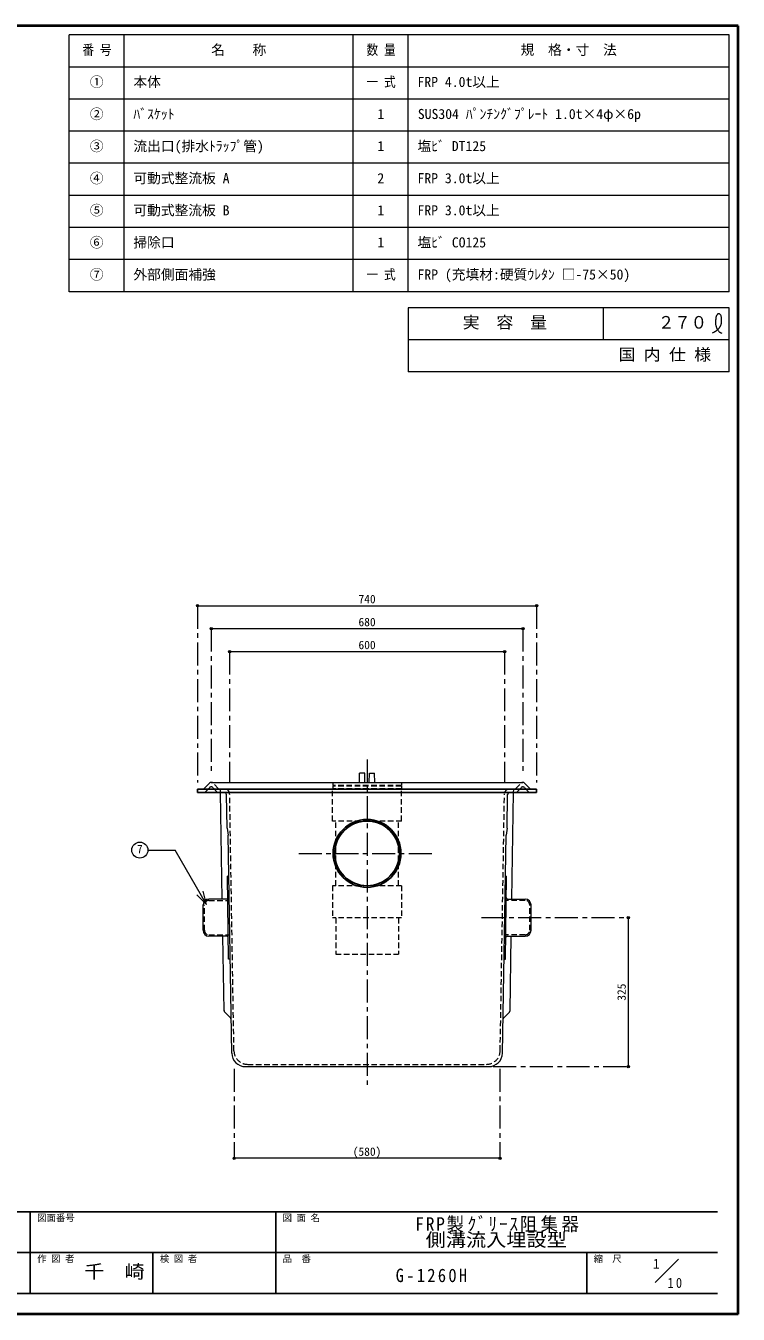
# Model space of a CAD drawing. Units: millimetres at full size, sheet at 1:10; details may follow other scales. Extents: x -2101 to 1949, y -1404 to 1406.
# Drawn here: x 395 to 1949, y -1404 to 1406 of the extents above; entities that cross this region are included whole.
import ezdxf
from ezdxf.enums import TextEntityAlignment as Align

# ---------------------------------------------------------------- set-up
doc = ezdxf.new("R2010")
doc.units = ezdxf.units.MM
doc.header["$LTSCALE"] = 10
doc.header["$PDMODE"] = 32
doc.header["$PDSIZE"] = 5
doc.linetypes.add('CHAIN1', pattern=[8, 5, -1, 1, -1])
doc.linetypes.add('DASHED1', pattern=[1.8, 1.2, -0.6])
doc.layers.add('0-0____1', color=7, linetype='Continuous', lineweight=18)
doc.styles.add('ＭＳ ゴシック', font='')
doc.styles.get('ＭＳ ゴシック').set_extended_font_data('MS Gothic')

msp = doc.modelspace()

# ---------------------------------------------------------------- linework, layer by layer
at = {"layer": '0-0____1', "color": 1, "lineweight": 40}
for p, q in [((1949.4, 1406.12), (-2100.6, 1406.12)), ((1949.4, -1403.88), (1949.4, 1406.12)), ((1949.4, -1403.88), (-2100.6, -1403.88))]:
    msp.add_line(p, q, dxfattribs=at)
at = {"layer": '0-0____1', "color": 3}
for p, q in [((1929.4, 1386.12), (489.4, 1386.12)), ((489.4, 826.12), (489.4, 1386.12)), ((609.4, 826.12), (609.4, 1386.12)), ((1109.4, 826.12), (1109.4, 1386.12)), ((1229.4, 826.12), (1229.4, 1386.12)), ((1929.4, 826.12), (1929.4, 1386.12)), ((1929.4, 1316.12), (489.4, 1316.12)), ((1929.4, 1246.12), (489.4, 1246.12)), ((1929.4, 1176.12), (489.4, 1176.12)), ((1929.4, 1106.12), (489.4, 1106.12)), ((1929.4, 1036.12), (489.4, 1036.12)), ((1929.4, 966.12), (489.4, 966.12)), ((1929.4, 896.12), (489.4, 896.12)), ((1929.4, 826.12), (489.4, 826.12)), ((1929.4, 791.12), (1229.4, 791.12)), ((1229.4, 791.12), (1229.4, 651.12)), ((1654.4, 791.12), (1654.4, 721.12)), ((1929.4, 651.12), (1929.4, 791.12)), ((1929.4, 721.12), (1229.4, 721.12)), ((1929.4, 651.12), (1229.4, 651.12))]:
    msp.add_line(p, q, dxfattribs=at)
at = {"layer": '0-0____1', "color": 4, "linetype": 'CHAIN1', "lineweight": 9}
for p, q in [((769.4, 141.12), (769.4, -243.88)), ((1509.4, 141.12), (1509.4, -243.88)), ((799.4, 91.12), (799.4, -228.88)), ((1479.4, 91.12), (1479.4, -228.88)), ((839.4, 41.12), (839.4, -243.88)), ((1439.4, 41.12), (1439.4, -243.88)), ((1139.4, -193.88), (1139.4, -913.88)), ((990.4, -398.88), (1288.4, -398.88)), ((1389.4, -538.88), (1709.4, -538.88)), ((849.4, -868.88), (849.4, -1063.88)), ((1414.81, -863.88), (1709.4, -863.88)), ((1429.4, -868.88), (1429.4, -1063.88))]:
    msp.add_line(p, q, dxfattribs=at)
at = {"layer": '0-0____1', "color": 4, "lineweight": 9}
for p, q in [((769.4, 141.12), (1509.4, 141.12)), ((1479.4, 91.12), (799.4, 91.12)), ((839.4, 41.12), (1439.4, 41.12)), ((1122.67, -243.88), (1123.15, -223.88)), ((1134.4, -223.88), (1123.15, -223.88)), ((1134.87, -243.88), (1134.4, -223.88)), ((1156.12, -243.88), (1155.65, -223.88)), ((823.39, -498.38), (819.51, -265.88)), ((1455.41, -498.38), (1459.28, -265.88)), ((1709.4, -538.88), (1709.4, -863.88)), ((827.44, -741.84), (824.74, -579.38)), ((1451.35, -741.84), (1454.06, -579.38)), ((841.27, -757.45), (828.94, -745.32)), ((1437.52, -757.45), (1449.86, -745.32)), ((1429.4, -1063.88), (849.4, -1063.88))]:
    msp.add_line(p, q, dxfattribs=at)
at = {"layer": '0-0____1'}
for p, q in [((784.08, -257.38), (795.83, -245.39)), ((799.4, -243.88), (1479.4, -243.88)), ((1494.72, -257.38), (1482.97, -245.39)), ((833.81, -343.88), (832.59, -270.63)), ((1444.98, -343.88), (1446.2, -270.63)), ((833.81, -343.88), (836.06, -358.88)), ((843.99, -834.38), (836.06, -358.88)), ((1434.81, -834.38), (1442.73, -358.88)), ((1444.98, -343.88), (1442.73, -358.88)), ((660.99, -391.58), (720.49, -391.58)), ((789.16, -510.53), (720.49, -391.58)), ((837.27, -629.38), (834.85, -448.38)), ((837.56, -448.38), (834.85, -448.38)), ((1441.24, -448.38), (1443.94, -448.38)), ((1441.52, -629.38), (1443.94, -448.38)), ((789.16, -510.53), (767.95, -489.32)), ((789.16, -510.53), (781.4, -481.55)), ((832.48, -498.38), (794.4, -498.38)), ((1446.31, -498.38), (1484.4, -498.38)), ((781.4, -566.38), (781.4, -511.38)), ((1497.4, -566.38), (1497.4, -511.38)), ((833.64, -579.38), (794.4, -579.38)), ((1445.15, -579.38), (1484.4, -579.38)), ((840.57, -629.38), (837.27, -629.38)), ((1438.22, -629.38), (1441.52, -629.38)), ((873.98, -863.88), (1404.81, -863.88)), ((1768.18, -1334.39), (1818.68, -1283.88))]:
    msp.add_line(p, q, dxfattribs=at)
at = {"layer": '0-0____1', "color": 4, "linetype": 'DASHED1', "lineweight": 9}
for p, q in [((814.72, -257.38), (802.97, -245.39)), ((1214.4, -244.88), (1064.4, -244.88)), ((1064.4, -244.88), (1064.4, -250.88)), ((1214.4, -250.88), (1064.4, -250.88)), ((1214.4, -251.88), (1064.4, -251.88)), ((1064.4, -251.88), (1064.4, -257.88)), ((1122.65, -244.88), (1122.67, -243.88)), ((1134.9, -244.88), (1134.87, -243.88)), ((1143.9, -244.88), (1143.92, -243.88)), ((1156.15, -244.88), (1156.12, -243.88)), ((1214.4, -244.88), (1214.4, -250.88)), ((1214.4, -251.88), (1214.4, -257.88)), ((1464.08, -257.38), (1475.83, -245.39)), ((787.02, -264.38), (795.83, -255.39)), ((811.77, -264.38), (802.97, -255.39)), ((819.51, -265.88), (819.39, -258.88)), ((848.91, -829.38), (839.56, -268.7)), ((1214.9, -258.38), (1063.9, -258.38)), ((1063.9, -328.38), (1063.9, -258.38)), ((1214.4, -257.88), (1064.4, -257.88)), ((1214.9, -328.38), (1214.9, -258.38)), ((1429.89, -829.38), (1439.23, -268.7)), ((1459.28, -265.88), (1459.4, -258.88)), ((1467.02, -264.38), (1475.83, -255.39)), ((1491.77, -264.38), (1482.97, -255.39)), ((1214.9, -328.38), (1063.9, -328.38)), ((1070.9, -469.38), (1070.9, -328.38)), ((1207.9, -469.38), (1207.9, -328.38)), ((1063.9, -469.38), (1063.9, -539.38)), ((1214.9, -469.38), (1063.9, -469.38)), ((794.4, -501.38), (838.56, -501.38)), ((1484.4, -501.38), (1440.23, -501.38)), ((784.4, -566.38), (784.4, -511.38)), ((1494.4, -566.38), (1494.4, -511.38)), ((1070.9, -539.38), (1070.9, -618.88)), ((1207.9, -539.38), (1207.9, -618.88)), ((794.4, -576.38), (839.56, -576.38)), ((1484.4, -576.38), (1439.23, -576.38)), ((1070.9, -618.88), (1207.9, -618.88)), ((878.9, -858.88), (1399.89, -858.88))]:
    msp.add_line(p, q, dxfattribs=at)
at = {"layer": '0-0____1', "color": 5, "lineweight": 25}
for p, q in [((769.4, -258.88), (769.4, -265.88)), ((769.4, -258.88), (1509.4, -258.88)), ((1509.4, -265.88), (769.4, -265.88)), ((1509.4, -258.88), (1509.4, -265.88))]:
    msp.add_line(p, q, dxfattribs=at)
at = {"layer": '0-0____1', "color": 6, "lineweight": 25}
for p, q in [((-2055.6, -1180.31), (1904.4, -1180.31)), ((404.4, -1180.31), (404.4, -1358.88)), ((940.11, -1358.88), (940.11, -1180.31)), ((1904.4, -1269.6), (-131.32, -1269.6)), ((672.25, -1358.88), (672.25, -1269.6)), ((1618.68, -1358.88), (1618.68, -1269.6)), ((1904.4, -1358.88), (-2055.6, -1358.88))]:
    msp.add_line(p, q, dxfattribs=at)
at = {"layer": '0-0____1', "color": 3}
for points in [[(1893.27, 736.39), (1894.35, 737.02), (1896.22, 738.11), (1898.08, 739.23), (1899.9, 740.39), (1901.69, 741.61), (1903.43, 742.91), (1904.41, 743.7), (1905.13, 744.32), (1906.34, 745.44), (1907.48, 746.62), (1908.55, 747.86), (1909.51, 749.17), (1910.37, 750.55), (1910.81, 751.38), (1911.12, 752.06), (1911.6, 753.26), (1911.99, 754.49), (1912.31, 755.75), (1912.56, 757.02), (1912.74, 758.31), (1912.82, 759.05), (1912.87, 759.82), (1912.93, 761.15), (1912.94, 762.48), (1912.92, 763.81), (1912.88, 765.14), (1912.84, 766.49), (1912.82, 767.27), (1912.79, 768.1), (1912.74, 769.53), (1912.63, 770.95), (1912.4, 772.34), (1912.02, 773.68), (1911.44, 774.97), (1910.99, 775.68), (1910.7, 776.06), (1910.14, 776.68), (1909.52, 777.23), (1908.85, 777.69)], [(1908.85, 777.69), (1908.13, 778.02), (1907.4, 778.21), (1906.97, 778.24), (1906.61, 778.21), (1906, 778.08), (1905.41, 777.85), (1904.83, 777.52), (1904.28, 777.13), (1903.77, 776.69), (1903.5, 776.41), (1903.12, 775.98), (1902.54, 775.19), (1902.06, 774.35), (1901.66, 773.48), (1901.34, 772.57), (1901.07, 771.65), (1900.94, 771.11), (1900.79, 770.43), (1900.58, 769.25), (1900.42, 768.07), (1900.29, 766.88), (1900.18, 765.69), (1900.08, 764.5), (1900.03, 763.8), (1899.96, 762.97), (1899.84, 761.54), (1899.74, 760.11), (1899.68, 758.69), (1899.68, 757.27), (1899.76, 755.85), (1899.84, 755.03), (1899.95, 754.32), (1900.19, 753.11), (1900.5, 751.91), (1900.87, 750.72), (1901.29, 749.54), (1901.75, 748.38), (1902.04, 747.72), (1902.25, 747.25)], [(1902.25, 747.25), (1902.63, 746.43), (1903.03, 745.62), (1903.44, 744.83), (1903.87, 744.03), (1904.32, 743.25), (1904.59, 742.79), (1904.92, 742.26), (1905.51, 741.36), (1906.13, 740.48), (1906.8, 739.66), (1907.53, 738.89), (1908.31, 738.21), (1908.8, 737.86), (1909.21, 737.59), (1909.96, 737.19), (1910.75, 736.84), (1911.56, 736.53), (1912.39, 736.25), (1913.24, 735.99), (1913.73, 735.85)]]:
    msp.add_lwpolyline(points, dxfattribs=at)
at = {"layer": '0-0____1', "color": 4, "lineweight": 9}
msp.add_lwpolyline([(1143.92, -243.88), (1144.4, -223.88), (1155.65, -223.88)], dxfattribs=at)
at = {"layer": '0-0____1', "color": 4, "linetype": 'DASHED1', "lineweight": 9}
msp.add_lwpolyline([(1214.9, -469.38), (1214.9, -539.38), (1063.9, -539.38)], dxfattribs=at)
at = {"layer": '0-0____1', "color": 5, "lineweight": 25}
for radius in [74, 70.5]:
    msp.add_circle((1139.4, -398.88), radius, dxfattribs=at)
at = {"layer": '0-0____1'}
msp.add_circle((643.49, -391.58), 17.5, dxfattribs=at)
for centre, radius, start, end in [((799.4, -248.88), 5, 90, 135.6053), ((1479.4, -248.88), 5, 44.3947, 90), ((780.51, -253.88), 5, 270, 315.6053), ((827.6, -270.88), 5, 1.04163, 90), ((1451.2, -270.88), 5, 90, 178.95837), ((1498.29, -253.88), 5, 224.3947, 270), ((794.4, -511.38), 13, 90, 180), ((832.48, -495.38), 3, 270, 0.76526), ((1446.31, -495.38), 3, 179.23474, 270), ((1484.4, -511.38), 13, 0, 90), ((794.4, -566.38), 13, 180, 270), ((833.64, -582.38), 3, 0.76526, 90), ((1445.15, -582.38), 3, 90, 179.23474), ((1484.4, -566.38), 13, 270, 0), ((873.98, -833.88), 30, 180.95484, 270), ((1404.81, -833.88), 30, 270, 359.04516)]:
    msp.add_arc(centre, radius, start, end, dxfattribs=at)
at = {"layer": '0-0____1', "color": 4, "linetype": 'DASHED1', "lineweight": 9}
for centre, radius, start, end in [((799.4, -248.88), 5, 44.3947, 90), ((1479.4, -248.88), 5, 90, 135.6053), ((783.45, -260.88), 5, 270, 315.6053), ((799.4, -258.89), 5, 44.3947, 135.6053), ((815.35, -260.88), 5, 224.3947, 270), ((818.29, -253.88), 5, 224.3947, 270), ((829.56, -268.88), 10, 1.04163, 90), ((1449.23, -268.88), 10, 90, 178.95837), ((1460.51, -253.88), 5, 270, 315.6053), ((1463.45, -260.88), 5, 270, 315.6053), ((1479.4, -258.89), 5, 44.3947, 135.6053), ((1495.35, -260.88), 5, 224.3947, 270), ((794.4, -511.38), 10, 90, 180), ((1484.4, -511.38), 10, 0, 90), ((794.4, -566.38), 10, 180, 270), ((1484.4, -566.38), 10, 270, 0), ((878.9, -828.88), 30, 180.95484, 270), ((1399.89, -828.88), 30, 270, 359.04516)]:
    msp.add_arc(centre, radius, start, end, dxfattribs=at)
at = {"layer": '0-0____1', "color": 4, "lineweight": 9}
for centre, start, end in [((832.44, -741.75), 180.95484, 225.47742), ((837.77, -761.01), 0.95484, 45.47742), ((1441.03, -761.01), 134.52258, 179.04516), ((1446.35, -741.75), 314.52258, 359.04516)]:
    msp.add_arc(centre, 5, start, end, dxfattribs=at)
at = {"layer": '0-0____1', "color": 1}
for p in [(769.4, 141.12), (1509.4, 141.12), (799.4, 91.12), (1479.4, 91.12), (839.4, 41.12), (1439.4, 41.12), (1709.4, -538.88), (1709.4, -863.88), (849.4, -1063.88), (1429.4, -1063.88)]:
    msp.add_point(p, dxfattribs=at)

# ---------------------------------------------------------------- texts
at = {"layer": '0-0____1', "style": 'ＭＳ ゴシック'}
for s, height, width, p in [('番 号', 21.99, 0.85, (518.15, 1336.12)), ('数 量', 21.99, 0.85, (1138.15, 1336.12)), ('一 式', 21.99, 0.85, (1138.15, 1266.12)), ('一 式', 21.99, 0.85, (1138.15, 846.12)), ('実\u3000容\u3000量', 25.66, 1.05, (1348.15, 738.62)), ('２７０', 27.49, 0.95, (1774.4, 737.37)), ('国 内 仕 様', 25.66, 1.05, (1688.15, 668.62)), ('側溝流入埋設型', 29.33, 1.1, (1267.25, -1264.96)), ('千\u3000崎', 29.33, 1.1, (522.25, -1334.24))]:
    msp.add_text(s, height=height, dxfattribs=dict(at, width=width)).set_placement(p, align=Align.BOTTOM_LEFT)
for s, height, p in [('名\u3000\u3000称', 21.99, (799.4, 1336.12)), ('規\u3000格・寸\u3000法', 21.99, (1474.4, 1336.12)), ('①', 21.99, (534.4, 1266.12)), ('本体', 21.99, (629.4, 1266.12)), ('FRP 4.0t以上', 21.99, (1249.4, 1266.12)), ('②', 21.99, (534.4, 1196.12)), ('ﾊﾞｽｹｯﾄ', 21.99, (629.4, 1196.12)), ('1', 21.99, (1161.9, 1196.12)), ('SUS304 ﾊﾟﾝﾁﾝｸﾞﾌﾟﾚｰﾄ 1.0t×4φ×6p', 21.99, (1250.11, 1196.12)), ('③', 21.99, (534.4, 1126.12)), ('流出口(排水ﾄﾗｯﾌﾟ管)', 21.99, (629.4, 1126.12)), ('1', 21.99, (1161.9, 1126.12)), ('塩ﾋﾞ DT125', 21.99, (1249.4, 1126.12)), ('④', 21.99, (534.4, 1056.12)), ('可動式整流板 A', 21.99, (629.4, 1056.12)), ('2', 21.99, (1161.9, 1056.12)), ('FRP 3.0t以上', 21.99, (1249.4, 1056.12)), ('⑤', 21.99, (534.4, 986.12)), ('可動式整流板 B', 21.99, (629.4, 986.12)), ('1', 21.99, (1161.9, 986.12)), ('FRP 3.0t以上', 21.99, (1249.4, 986.12)), ('⑥', 21.99, (534.4, 916.12)), ('掃除口', 21.99, (629.4, 916.12)), ('1', 21.99, (1161.9, 916.12)), ('塩ﾋﾞ CO125', 21.99, (1249.4, 916.12)), ('⑦', 21.99, (534.4, 846.12)), ('外部側面補強', 21.99, (629.4, 846.12)), ('FRP (充填材:硬質ｳﾚﾀﾝ □-75×50)', 21.99, (1249.4, 846.12)), ('740', 18.33, (1120.65, 141.12)), ('680', 18.33, (1120.65, 91.12)), ('600', 18.33, (1120.65, 41.12)), ('7', 18.33, (637.24, -404.08)), ('(580)', 18.33, (1108.15, -1063.88)), ('図面番号', 14.66, (419.4, -1205.31)), ('図 面 名', 14.66, (955.11, -1205.31)), ('作 図 者', 14.66, (419.4, -1294.6)), ('検 図 者', 14.66, (687.25, -1294.6)), ('品\u3000番', 14.66, (955.11, -1294.6)), ('縮\u3000尺', 14.66, (1633.68, -1294.6)), ('1', 21.99, (1763.1, -1311.41))]:
    msp.add_text(s, height=height, dxfattribs=at).set_placement(p, align=Align.BOTTOM_LEFT)
msp.add_text('325', height=18.33, rotation=90, dxfattribs=at).set_placement((1709.4, -720.13), align=Align.BOTTOM_LEFT)
at = {"layer": '0-0____1', "attachment_point": 7, "style": 'ＭＳ ゴシック'}
for s, insert, char_height in [('\\T1.2;\\W0.95;FRP製ｸﾞﾘｰｽ阻集器', (1244.75, -1224.96), 29.33), ('\\T1.28;\\W0.9;G-1260H', (1201.9, -1334.24), 29.33), ('\\T1.36;\\W0.9;10', (1795.07, -1346.79), 21.99)]:
    msp.add_mtext(s, dxfattribs=dict(at, insert=insert, char_height=char_height))

doc.saveas('drawing.dxf')
